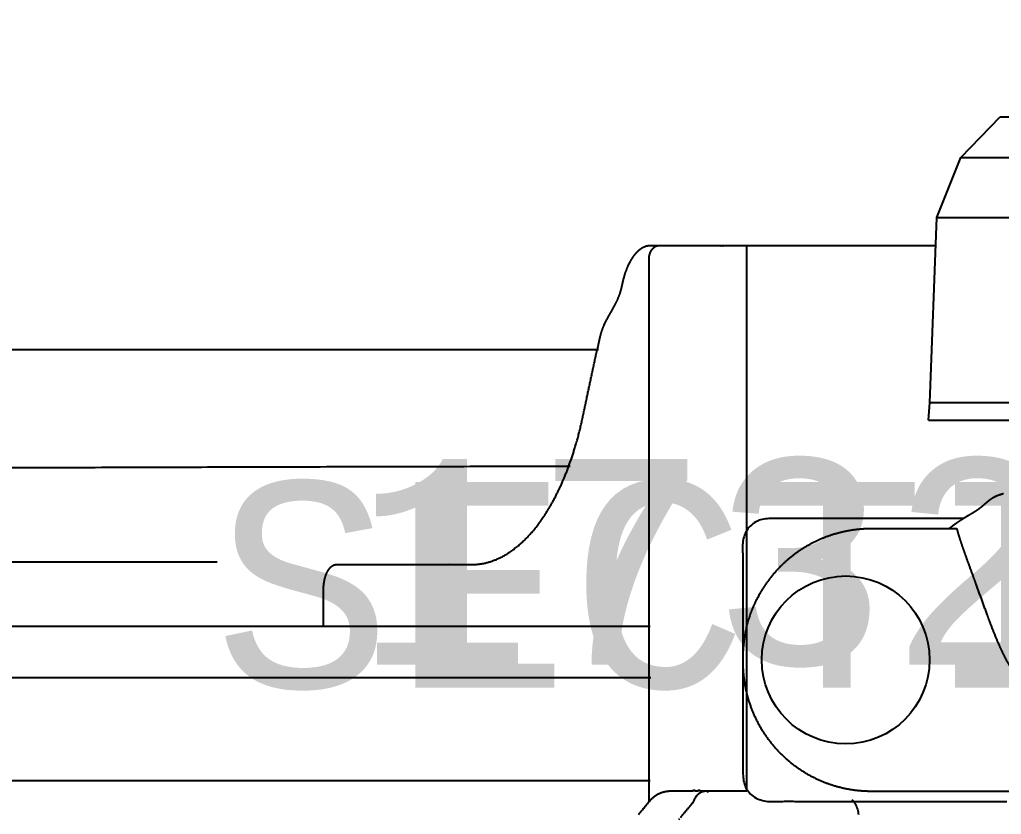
# Model space of a CAD drawing. Extents: x -912 to 8450, y -583 to 4401.
# Drawn here: x 548.5 to 739.5, y 1164 to 1318.5 of the extents above; entities that cross this region are included whole.
import ezdxf

# ---------------------------------------------------------------- set-up
doc = ezdxf.new("R2010")
doc.units = 0
doc.header["$MEASUREMENT"] = 0
doc.layers.get('0').update_dxf_attribs({"linetype": 'CONTINUOUS'})
for name, color, linetype in [('2', 7, 'CONTINUOUS'), ('3', 7, 'CONTINUOUS'), ('5', 7, 'CONTINUOUS'), ('6', 7, 'CONTINUOUS')]:
    doc.layers.add(name, color=color, linetype=linetype)
doc.styles.get("Standard").update_dxf_attribs({"font": 'monotxt.shx'})
doc.dimstyles.new('DSTYLE1', dxfattribs={"dimtxt": 40, "dimasz": 53.333333, "dimexe": 4, "dimexo": 2, "dimgap": 2, "dimtad": 0, "dimtih": 1, "dimtoh": 1, "dimdec": 0, "dimzin": 3, "dimtxsty": 'STANDARD', "dimcen": 0.09, "dimazin": 3, "dimtp": 1, "dimtm": 1, "dimtfac": 1, "dimtdec": 4, "dimtofl": 0, "dimtmove": 0, "dimatfit": 3, "dimtolj": 1, "dimtzin": 0})
doc.dimstyles.new('DSTYLE3', dxfattribs={"dimtxt": 40, "dimasz": 53.333333, "dimexe": 4, "dimexo": 2, "dimgap": 2, "dimtad": 0, "dimtih": 1, "dimtoh": 1, "dimdec": 0, "dimzin": 3, "dimtxsty": 'STANDARD', "dimcen": 0.09, "dimazin": 3, "dimtp": 1, "dimtm": 1, "dimtfac": 1, "dimtdec": 4, "dimtofl": 0, "dimtmove": 0, "dimatfit": 3, "dimtolj": 1, "dimtzin": 0})

# ---------------------------------------------------------------- blocks, each defined once
blk = doc.blocks.new('_AH1')
at = {"color": 0, "linetype": 'CONTINUOUS'}
for p, q in [((-1, 0.166667), (0, 0)), ((-1, 0.166667), (-1, -0.166667)), ((0, 0), (-1, -0.166667)), ((0, 0), (-1, 0))]:
    blk.add_line(p, q, dxfattribs=at)
blk = doc.blocks.new('*D4')
at = {"layer": '2', "color": 1, "linetype": 'CONTINUOUS'}
for p, q in [((-128.26159, 1321.2013), (-128.26159, 1159.7806)), ((1607.1675, 1321.2013), (1607.1675, 1159.7806)), ((-128.26159, 1213.1139), (586.95656, 1213.1139)), ((1607.1675, 1213.1139), (800.28989, 1213.1139))]:
    blk.add_line(p, q, dxfattribs=at)
at = {"layer": '2', "color": 1, "xscale": 53.333333, "yscale": 53.333333, "zscale": 53.333333, "rotation": 180}
blk.add_blockref('_AH1', (-128.26159, 1213.1139), dxfattribs=at)
at = {"layer": '2', "color": 1, "xscale": 53.333333, "yscale": 53.333333, "zscale": 53.333333}
blk.add_blockref('_AH1', (1607.1675, 1213.1139), dxfattribs=at)
at = {"layer": '2', "color": 1, "linetype": 'CONTINUOUS'}
blk.add_text('1732', height=40, dxfattribs=at).set_placement((613.62323, 1193.1139))
blk = doc.blocks.new('*D14')
at = {"layer": '3', "color": 1, "linetype": 'CONTINUOUS'}
for p, q in [((990.10056, 1245.6279), (814.59124, 1316.4866)), ((972.50637, 864.11759), (727.59491, 862.97432))]:
    blk.add_line(p, q, dxfattribs=at)
for start, end in [(158.01451, 166.70533), (171.47083, 180.26746)]:
    blk.add_arc((1924.0583, 868.55954), 1143.1431, start, end, dxfattribs=at)
at = {"layer": '3', "color": 1, "xscale": 53.333333, "yscale": 53.333333, "zscale": 53.333333}
for p, rotation in [((864.0461, 1296.5201), 69.351194), ((780.92767, 863.22328), 268.93077)]:
    blk.add_blockref('_AH1', p, dxfattribs=dict(at, rotation=rotation))
at = {"layer": '3', "color": 1, "linetype": 'CONTINUOUS'}
for s, p in [('21%%d', (681.54793, 1064.7691)), ('22%%d', (801.54793, 1064.7691))]:
    blk.add_text(s, height=40, dxfattribs=at).set_placement(p)

msp = doc.modelspace()

# ---------------------------------------------------------------- linework, layer by layer
at = {"layer": '5', "color": 6, "linetype": 'CONTINUOUS'}
for p, q in [((731.59229, 1291.6827), (739.25058, 1299.6221)), ((739.25058, 1299.6221), (768.71504, 1299.6221)), ((739.25058, 1299.6221), (768.71504, 1299.6221)), ((726.89872, 1280.065), (731.59229, 1291.6827)), ((731.59229, 1291.6827), (776.37336, 1291.6827)), ((725.54496, 1243.992), (726.89872, 1280.065)), ((726.89872, 1280.065), (781.06693, 1280.065)), ((725.28279, 1240.6543), (725.54496, 1243.992)), ((782.42053, 1243.992), (725.54496, 1243.992)), ((725.28279, 1240.6543), (782.68279, 1240.6543)), ((714.17191, 1219.5303), (714.17191, 1219.5303)), ((714.17191, 1168.5303), (714.17191, 1168.5303))]:
    msp.add_line(p, q, dxfattribs=at)
at = {"layer": '5', "color": 4, "linetype": 'CONTINUOUS'}
for p, q in [((679.52969, 1274.5644), (673.0345, 1274.5644)), ((689.922, 1272.0644), (689.922, 1274.5644)), ((670.86944, 1272.0644), (670.86944, 1166.3666)), ((689.922, 1168.5644), (689.922, 1272.0644)), ((660.80186, 1254.2246), (660.80186, 1254.2246))]:
    msp.add_line(p, q, dxfattribs=at)
at = {"layer": '5', "color": 2, "linetype": 'CONTINUOUS'}
for p, q in [((671.13037, 1200.5401), (392.67192, 1200.5401)), ((671.30199, 1190.5401), (392.67192, 1190.5401)), ((671.14812, 1170.5401), (392.67192, 1170.5401))]:
    msp.add_line(p, q, dxfattribs=at)
at = {"layer": '5', "color": 30, "linetype": 'CONTINUOUS'}
for points in [[(732.08955, 1221.5303), (730.75939, 1221.5303), (729.42924, 1221.5303), (728.09908, 1221.5303), (726.76892, 1221.5303), (725.43877, 1221.5303), (724.10861, 1221.5303), (722.77845, 1221.5303), (721.4483, 1221.5303), (720.11814, 1221.5303), (718.78798, 1221.5303), (717.45783, 1221.5303), (716.12767, 1221.5303, 0.0000000683), (714.79751, 1221.5303), (713.46736, 1221.5303, -0.000000273), (712.1372, 1221.5303, 0.000000062), (710.80704, 1221.5303, 0.0000010741), (709.4769, 1221.5303, -0.000000248), (708.14673, 1221.5303, -0.000004242), (706.81654, 1221.5303, 0.0000009753), (705.48642, 1221.5303, 0.000016737), (704.15638, 1221.5302, -0.0000038531), (702.8261, 1221.5303, -0.0000660341), (701.49548, 1221.5306, 0.0000151882), (700.16579, 1221.5303, 0.000260802), (698.83747, 1221.5288, -0.0000601454), (697.50548, 1221.5303, -0.0010256024), (696.16808, 1221.5359, 0.0002341224), (694.84517, 1221.5303, 0.0041028689), (693.55856, 1221.4647, 0.024693527), (692.30927, 1221.1704, 0.065988615), (691.12415, 1220.482, 0.069778399), (690.14273, 1219.4909, 0.068158953), (689.5126, 1218.308, 0.069975221), (689.19705, 1217.031, 0.055573689), (689.13399, 1215.7298, 0.035919797), (689.17192, 1214.4161, 0.003398015), (689.1823, 1213.0888, -0.0075180054), (689.17192, 1211.7558, -0.0004347906), (689.16929, 1210.425, 0.0018952761), (689.17192, 1209.0955, 0.0001107696), (689.17259, 1207.7656, -0.000480934), (689.17192, 1206.4352, -0.0000280337), (689.17175, 1205.105, 0.0001218349), (689.17192, 1203.7749, 0.0000071076), (689.17196, 1202.4448, -0.0000308777), (689.17192, 1201.1146, -0.000001805), (689.17191, 1199.7844, 0.0000078257), (689.17192, 1198.4543, 0.0000004732), (689.17192, 1197.1241, -0.0000019868), (689.17192, 1195.794, -0.0000001823), (689.17192, 1194.4638, 0.0000005179), (689.17192, 1193.1337, 0.0000002927), (689.17192, 1191.8035, -0.000000188), (689.17192, 1190.4734, -0.0000010464), (689.17191, 1189.1432, 0.0000002714), (689.17192, 1187.8131, 0.0000041021), (689.17194, 1186.4829, -0.0000009519), (689.17192, 1185.1528, -0.0000161806), (689.17183, 1183.8226, 0.0000037258), (689.17192, 1182.4924, 0.0000638476), (689.17227, 1181.1623, -0.000014694), (689.17192, 1179.8321, -0.00025196), (689.17054, 1178.5021, 0.0000579926), (689.17192, 1177.1718, 0.0009940683), (689.17736, 1175.8413, -0.0002286691), (689.17192, 1174.5115, -0.0039255542), (689.15046, 1173.1829, 0.0009047917), (689.17192, 1171.8512, 0.015441341), (689.32157, 1170.5245, 0.033486002), (689.71142, 1169.2711, 0.063298816), (690.44809, 1168.1794, 0.072825729), (691.4625, 1167.328, 0.070443578), (692.67399, 1166.7941, 0.064180359), (693.9824, 1166.5339, 0.04764965), (695.30929, 1166.4904, 0.029911583), (696.63842, 1166.5303, 0.0019307953), (697.96845, 1166.5405, -0.0073638122), (699.29874, 1166.5303, -0.0004292973), (700.62893, 1166.5277, 0.0018657513), (701.95905, 1166.5303, 0.000108823), (703.2892, 1166.5309, -0.0004728406), (704.61937, 1166.5303, -0.0000275758), (705.94953, 1166.5301, 0.0001198231), (707.27968, 1166.5303, 0.0000069882), (708.60984, 1166.5303, -0.0000303651), (709.94, 1166.5303, -0.000001771), (711.27016, 1166.5303, 0.000007695), (712.60031, 1166.5303, 0.0000004488), (713.93047, 1166.5303, -0.00000195), (715.26063, 1166.5303, -0.0000001138), (716.59079, 1166.5303, 0.0000004941), (717.92094, 1166.5303), (719.2511, 1166.5303, -0.0000001252), (720.58126, 1166.5303), (721.91142, 1166.5303), (723.24157, 1166.5303), (724.57173, 1166.5303), (725.90189, 1166.5303), (727.23205, 1166.5303), (728.56221, 1166.5303), (729.89236, 1166.5303), (731.22252, 1166.5303), (732.55268, 1166.5303), (733.88284, 1166.5303), (735.21299, 1166.5303), (736.54315, 1166.5303), (737.87331, 1166.5303), (739.20347, 1166.5303), (740.53363, 1166.5303)], [(819.17192, 1192.4603, -0.0000000761), (819.17192, 1193.7904, 0.0000004621), (819.17192, 1195.1206, -0.0000000987), (819.17192, 1196.4507, -0.00000009), (819.17192, 1197.7809, 0.0000004904), (819.17192, 1199.1111, -0.0000000843), (819.17192, 1200.4412, -0.000001961)], [(795.07009, 1166.5303, -0.0000005286), (796.40025, 1166.5303, 0.0000001217), (797.73041, 1166.5303, 0.0000020859)], [(792.40978, 1166.5303, 0.000000134), (793.73993, 1166.5303)], [(819.17192, 1189.7999, 0.0000004182), (819.17192, 1191.1301, -0.0000018508)], [(819.17193, 1201.7714, 0.000000444), (819.17192, 1203.1015, 0.0000077442)], [(799.06056, 1166.5303, -0.00000048), (800.39072, 1166.5303, -0.0000082308)]]:
    msp.add_lwpolyline(points, format="xyb", dxfattribs=at)
at = {"layer": '5', "color": 3, "linetype": 'CONTINUOUS'}
for points in [[(711.672, 1158.0658, 0.0000008359), (711.672, 1157.6118, -0.0000034252), (711.672, 1157.1666, -0.0000002238), (711.672, 1156.7314, 0.0000009041), (711.672, 1156.3063, 0.0000000606), (711.672, 1155.8928, -0.0000002409), (711.672, 1155.4909)], [(711.672, 1155.1019, -0.0000000649), (711.672, 1154.726)], [(711.672, 1158.9973, -0.0000031506), (711.67199, 1158.528, 0.0000130852)], [(710.38154, 1166.9163), (710.73101, 1166.4816, -0.026529312), (711.02807, 1166.0188, -0.027383119), (711.271, 1165.5261, -0.027503513), (711.45895, 1165.0095, -0.027955506), (711.58666, 1164.4764, -0.027018531), (711.65768, 1163.9435, -0.025448769)]]:
    msp.add_lwpolyline(points, format="xyb", dxfattribs=at)
at = {"layer": '5', "color": 4, "linetype": 'CONTINUOUS'}
for points in [[(607.60331, 1154.0702, 0.0000002566), (607.60331, 1153.7094, -0.0000000591), (607.60331, 1153.3486, -0.000001013), (607.60331, 1152.9878, 0.000000233), (607.60331, 1152.6271, 0.0000039971)], [(607.60331, 1154.7918, -0.0000000652), (607.60331, 1154.431)], [(621.53337, 1144.5644, 0.0000000529), (621.72395, 1144.5644, -0.0000002296), (621.91452, 1144.5644)], [(622.1051, 1144.5644, -0.0000000581), (622.29567, 1144.5644)], [(668.87224, 1163.9696), (669.02692, 1164.1552), (669.1816, 1164.3408, 0.0000001677), (669.33628, 1164.5265), (669.49095, 1164.7121, -0.0000006616), (669.64563, 1164.8978, 0.0000001522), (669.80031, 1165.0834, 0.0000026104), (669.95499, 1165.2691, -0.0000006008), (670.10967, 1165.4547, -0.0000103013), (670.26435, 1165.6404, 0.000002371), (670.41903, 1165.826, 0.0000406436), (670.57372, 1166.0117, -0.0000093501), (670.72839, 1166.1973, -0.0001604849), (670.8833, 1166.3827, -0.0005981497), (671.03996, 1166.5686, -0.0014130506), (671.20022, 1166.7553, -0.0036302579), (671.36524, 1166.9389, -0.0079181469), (671.53633, 1167.1151, -0.010474277), (671.71375, 1167.2824, -0.011802255), (671.89803, 1167.4396, -0.012424196), (672.08884, 1167.5868, -0.01235815), (672.28633, 1167.7238, -0.012393463), (672.49016, 1167.8508, -0.012528612), (672.70051, 1167.9674, -0.012543988), (672.917, 1168.0737, -0.012453278), (673.13977, 1168.1695, -0.012295055), (673.3684, 1168.2549, -0.012077707), (673.60298, 1168.3298, -0.011843507), (673.84307, 1168.3943, -0.011608315), (674.08873, 1168.4481, -0.011174272), (674.33943, 1168.4919, -0.010539062), (674.59512, 1168.5254, -0.010504794), (674.85558, 1168.5483, -0.011102769), (675.12067, 1168.56, -0.0092752521), (675.38815, 1168.5644, -0.0049553267), (675.65639, 1168.565, -0.0021934484), (675.92733, 1168.5644, -0.0001177391), (676.20335, 1168.5642, 0.000542162), (676.48401, 1168.5644, 0.000028838), (676.76881, 1168.5644, -0.0001329924), (677.05755, 1168.5644, -0.000007145), (677.35046, 1168.5644, 0.000032769), (677.64726, 1168.5644, 0.0000017697), (677.94798, 1168.5644, -0.0000080857), (678.25236, 1168.5644, -0.0000004392), (678.56047, 1168.5644, 0.0000019997), (678.87203, 1168.5644, 0.0000001096), (679.18709, 1168.5644, -0.000000495), (679.50539, 1168.5644, -1), (679.82693, 1168.5644, 0.0000001234), (680.15148, 1168.5644), (680.47902, 1168.5644, -1), (680.80931, 1168.5644), (681.14234, 1168.5644), (681.47786, 1168.5644), (681.81583, 1168.5644), (682.15603, 1168.5644, 1), (682.4984, 1168.5644), (682.84272, 1168.5644), (683.18893, 1168.5644), (683.5368, 1168.5644), (683.88624, 1168.5644), (684.23709, 1168.5644), (684.58926, 1168.5644), (684.94243, 1168.5644), (685.29644, 1168.5644), (685.65162, 1168.5644), (686.00802, 1168.5644), (686.36349, 1168.5644), (686.71723, 1168.5644), (687.07685, 1168.5644), (687.44487, 1168.5644), (687.79052, 1168.5644), (688.10308, 1168.5644), (688.50335, 1168.5644), (689.11805, 1168.5644), (689.922, 1168.5644)], [(612.94314, 1144.5644, -0.0000000642), (613.12353, 1144.5644, 0.0000002792), (613.30393, 1144.5644)], [(613.48432, 1144.5644, 0.0000000708), (613.66471, 1144.5644)], [(656.21793, 1144.5644, -0.0000003329), (656.4085, 1144.5644, 0.0000000766), (656.59908, 1144.5644, 0.0000013133)], [(657.42599, 1150.2317, -0.0000001022), (657.58067, 1150.4173, 0.0000004444), (657.73535, 1150.603)], [(616.26356, 1152.9414, -0.0000007523), (616.26356, 1152.5602, 0.0000001739), (616.26356, 1152.1791, 0.0000029722)], [(677.03269, 1163.3697, -0.0000005439), (677.19609, 1163.5658, 0.0000001251), (677.3595, 1163.7619, 0.0000021461), (677.52291, 1163.9581, -0.000000494), (677.68632, 1164.1542, -0.000008469), (677.84973, 1164.3503, 0.000001949), (678.01314, 1164.5464, 0.0000334189), (678.17653, 1164.7426, -0.0000076906), (678.33996, 1164.9387, -0.0001318866), (678.50345, 1165.1347, 0.000030359), (678.66677, 1165.3309, 0.000520242), (678.82986, 1165.5275, -0.0001196227), (678.99359, 1165.7232, -0.002055945), (679.15828, 1165.9175, 0.000474767), (679.32041, 1166.1154, 0.008065435), (679.47608, 1166.3262, 0.017144654), (679.62481, 1166.5695, 0.025970193), (679.76866, 1166.86, 0.012309054), (679.92078, 1167.1644, -0.013570337), (680.09377, 1167.4466, -0.024302653), (680.28237, 1167.6994, -0.02207556), (680.48046, 1167.9195, -0.023575556), (680.68789, 1168.1078, -0.027682139), (680.90637, 1168.2629, -0.030250462), (681.13461, 1168.3866, -0.030923711), (681.37191, 1168.4777, -0.032886544), (681.61826, 1168.5357, -0.03589161), (681.87522, 1168.5594, -0.028272407), (682.14591, 1168.5644, -0.009574549), (682.43361, 1168.5647, -0.0012614823), (682.7337, 1168.5644, -0.0000595157), (683.04173, 1168.5643, 0.0002960168), (683.35533, 1168.5644, 0.0000156852), (683.67494, 1168.5644, -0.0000724021), (684.00779, 1168.5644, -0.0000030149), (684.35621, 1168.5644, 0.0000167713), (684.68759, 1168.5644, 0.0000015238), (684.99077, 1168.5644, -0.0000048929), (685.39084, 1168.5644, 0.0000003807), (686.01957, 1168.5644, 0.0000006859), (686.85058, 1168.5644, -0.0000000824)], [(655.83678, 1144.5644, 0.0000000843), (656.02735, 1144.5644)], [(657.89003, 1150.7886, -0.0000001127), (658.04471, 1150.9743)], [(666.24771, 1150.4255, -0.0000001192), (666.41112, 1150.6216, 0.0000005182), (666.57453, 1150.8177, 1)], [(616.26356, 1153.7037, 0.0000001921), (616.26356, 1153.3225)], [(676.70587, 1162.9774, 0.0000001379), (676.86928, 1163.1736, -1)], [(666.73794, 1151.0139, -0.0000001313), (666.90134, 1151.21)], [(673.0345, 1274.5644), (672.96799, 1274.5632, 0.0090188364), (672.90125, 1274.5596, 0.0088850053), (672.83426, 1274.5536, 0.0088287153), (672.76713, 1274.5452, 0.0089204942), (672.69999, 1274.5343, 0.0089494604), (672.63292, 1274.521, 0.008946303), (672.56604, 1274.5051, 0.0089277426), (672.49943, 1274.4868, 0.0089244846), (672.43322, 1274.466, 0.0088968033), (672.36749, 1274.4428, 0.0088669399), (672.30236, 1274.4171, 0.0088207408), (672.2379, 1274.389, 0.0087732943), (672.17426, 1274.3585, 0.0087132102), (672.11148, 1274.3258, 0.0086480358), (672.0497, 1274.2908, 0.0085751007), (671.98897, 1274.2535, 0.0084944927), (671.92943, 1274.2142, 0.0084118291), (671.8711, 1274.1728, 0.0083196859), (671.81411, 1274.1293, 0.008227187), (671.7585, 1274.084, 0.0081204406), (671.70437, 1274.0369, 0.0080283041), (671.65173, 1273.9881, 0.0079273518), (671.60071, 1273.9376, 0.0078114702), (671.5513, 1273.8856, 0.0076625611), (671.50358, 1273.8321, 0.0076275951), (671.45729, 1273.777, 0.0075620213), (671.41227, 1273.72, 0.0074619474), (671.36854, 1273.6611, 0.0074772842), (671.32624, 1273.6003, 0.007454256), (671.28542, 1273.5378, 0.0074230149), (671.24619, 1273.4736, 0.0073769516), (671.20858, 1273.4078, 0.0073485248), (671.17273, 1273.3404, 0.0073125107), (671.13862, 1273.2716, 0.0072908618), (671.1064, 1273.2015, 0.0072308012), (671.07605, 1273.1302, 0.0071536146), (671.0477, 1273.0577, 0.0071685147), (671.02132, 1272.9842, 0.0072630846), (670.99701, 1272.9096, 0.0070277291), (670.97475, 1272.8346, 0.0065510189), (670.95465, 1272.7593, 0.0071458417), (670.9366, 1272.6822, 0.0083951108), (670.92069, 1272.6029, 0.006417295), (670.90701, 1272.5281, 0.002385981), (670.89572, 1272.4602, 0.0088215471), (670.88601, 1272.3731, 0.015002146), (670.87723, 1272.2393, 0.0074171917), (670.86944, 1272.0644, 0.0039644607)], [(647.2179, 1144.5644, 0.0000006919), (647.39829, 1144.5644, -0.0000001592), (647.57868, 1144.5644, -0.00000273)], [(646.85711, 1144.5644, -0.0000001753), (647.0375, 1144.5644)], [(621.15222, 1144.5644, -0.0000002084), (621.3428, 1144.5644, 0.000000906)], [(612.58235, 1144.5644, 0.0000002537), (612.76275, 1144.5644, -0.000001102)], [(616.26357, 1151.798, -0.0000006838), (616.26356, 1151.4168, -0.0000117268)], [(657.11664, 1149.8604, 0.0000004037), (657.27132, 1150.046, -0.0000017539)], [(656.78965, 1144.5644, -0.0000003022), (656.98023, 1144.5644, -0.0000051827)], [(665.92089, 1150.0332, 0.0000004707), (666.0843, 1150.2294, -0.000002045)], [(607.60332, 1152.2663, -0.00000092), (607.60331, 1151.9055, -0.0000157733)], [(647.75908, 1144.5644, 0.0000006282), (647.93947, 1144.5644, 0.0000107729)]]:
    msp.add_lwpolyline(points, format="xyb", dxfattribs=at)
at = {"layer": '5', "color": 6, "linetype": 'CONTINUOUS'}
msp.add_circle((709.17192, 1194.0303), 16.3175, dxfattribs=at)
at = {"layer": '5', "color": 4, "linetype": 'CONTINUOUS'}
for points, knots in [([(726.65881, 1274.5644), (719.31145, 1274.5644), (711.96408, 1274.5644), (704.61672, 1274.5644), (697.26936, 1274.5644), (689.922, 1274.5644), (689.75223, 1274.5644), (689.58211, 1274.5644), (689.41168, 1274.5644), (687.58405, 1274.5644), (685.73231, 1274.5644), (684.0819, 1274.5644), (681.39871, 1274.5644), (678.98204, 1274.5644), (678.04456, 1274.5644), (676.33305, 1274.5644), (674.85047, 1274.5644), (674.18595, 1274.5644), (673.5795, 1274.5644), (673.0345, 1274.5644), (672.67733, 1274.5644), (672.32016, 1274.5644), (671.96299, 1274.5644), (671.60582, 1274.5644), (671.24865, 1274.5644), (671.13755, 1274.5644), (671.02577, 1274.5592), (670.91563, 1274.549), (670.69424, 1274.5182), (670.47395, 1274.4671), (670.36415, 1274.4364), (669.67749, 1274.2124), (669.00855, 1273.7899), (668.46742, 1273.297), (667.45094, 1272.0447), (666.61318, 1270.3253), (666.25033, 1269.3646), (665.95336, 1268.3296), (665.72506, 1267.2545), (665.69404, 1267.1084), (665.66411, 1266.9678), (665.63534, 1266.8342), (665.56217, 1266.5068), (665.48154, 1266.1793), (665.43483, 1266.0013), (665.30471, 1265.5385), (665.15066, 1265.0767), (665.04582, 1264.7932), (664.64461, 1263.8027), (664.13904, 1262.8281), (663.73378, 1262.1273), (662.95599, 1260.7994), (662.25345, 1259.4484), (661.95072, 1258.7823), (661.58499, 1257.7512), (661.32955, 1256.713), (661.25358, 1256.3519), (661.11728, 1255.71), (660.98093, 1255.0679), (660.92125, 1254.7868), (660.86156, 1254.5057), (660.80186, 1254.2246)], [0, 0, 0, 0, 0, 0, 0.41152754, 0.41152754, 0.41152754, 0.41152754, 0.41152754, 0.42112608, 0.42112608, 0.42112608, 0.51430514, 0.51430514, 0.51430514, 0.57905537, 0.57905537, 0.57905537, 0.6402778, 0.6402778, 0.6402778, 0.6402778, 0.6402778, 0.68028839, 0.68028839, 0.68028839, 0.68028839, 0.68028839, 0.69280476, 0.69280476, 0.69280476, 0.70532113, 0.70532113, 0.70532113, 0.77137917, 0.77137917, 0.77137917, 0.83748274, 0.83748274, 0.83748274, 0.83748274, 0.83748274, 0.84672815, 0.84672815, 0.84672815, 0.8577195, 0.8577195, 0.8577195, 0.87533887, 0.87533887, 0.87533887, 0.91952447, 0.91952447, 0.91952447, 0.96085626, 0.96085626, 0.96085626, 0.98287054, 0.98287054, 0.98287054, 1, 1, 1, 1, 1, 1]), ([(-22.696688, 1254.3606), (11.621315, 1254.3615), (46.026474, 1254.3635), (80.549585, 1254.3636), (128.68844, 1254.3648), (177.74265, 1254.3655), (191.33037, 1254.3656), (225.12047, 1254.3658), (258.9694, 1254.3657), (279.15948, 1254.3657), (367.57692, 1254.3656), (456.08482, 1254.3657), (524.40199, 1254.3657), (592.74211, 1254.3657), (661.09237, 1254.3657)], [0, 0, 0, 0, 0, 0, 0.25982571, 0.25982571, 0.25982571, 0.3587058, 0.3587058, 0.3587058, 0.50527002, 0.50527002, 0.50527002, 1, 1, 1, 1, 1, 1]), ([(607.60331, 1200.5644), (607.60331, 1201.9644), (607.60331, 1203.3644), (607.60331, 1204.7644), (607.60331, 1206.1644), (607.60331, 1207.5644), (607.60331, 1207.8745), (607.61534, 1208.1847), (607.6394, 1208.4924), (607.74824, 1209.4105), (607.96244, 1210.261), (608.15017, 1210.7809), (608.60097, 1211.6842), (609.16881, 1212.2666), (609.47349, 1212.4651), (609.78859, 1212.5644), (610.10369, 1212.5644), (615.36143, 1212.5644), (620.61916, 1212.5644), (625.8769, 1212.5644), (631.13464, 1212.5644), (636.39237, 1212.5644), (636.50892, 1212.5644), (636.62547, 1212.5658), (636.74202, 1212.5687), (639.54809, 1212.6731), (642.34379, 1213.6149), (644.94043, 1215.2833), (649.82209, 1220.0585), (653.83859, 1227.3794), (655.56959, 1231.5934), (656.97509, 1236.2436), (658.0264, 1241.1947), (658.57976, 1243.8007), (659.13312, 1246.4067), (659.68648, 1249.0126), (660.23984, 1251.6186), (660.7932, 1254.2246)], [0, 0, 0, 0, 0, 0, 0.051263877, 0.051263877, 0.051263877, 0.051263877, 0.051263877, 0.06262158, 0.06262158, 0.06262158, 0.08570976, 0.08570976, 0.08570976, 0.10878609, 0.10878609, 0.10878609, 0.10878609, 0.10878609, 0.49383172, 0.49383172, 0.49383172, 0.49383172, 0.49383172, 0.50236721, 0.50236721, 0.50236721, 0.69936361, 0.69936361, 0.69936361, 0.89632803, 0.89632803, 0.89632803, 0.89632803, 0.89632803, 1, 1, 1, 1, 1, 1]), ([(-21.854545, 1229.781), (-21.789793, 1229.1774), (-21.421762, 1228.607), (-20.792301, 1228.1912), (-19.967471, 1228.5981), (-19.242976, 1228.3348), (-19.125898, 1228.2043), (-19.011629, 1227.8157), (-19.11085, 1227.3819), (-19.044512, 1227.1905), (-19.222413, 1226.708), (-19.037672, 1226.3822), (-18.823449, 1226.3936), (-8.396616, 1225.9149), (2.04021, 1225.7009), (12.330461, 1225.427), (32.920335, 1225.036), (53.527937, 1224.7467), (84.448987, 1224.3565), (115.40335, 1224.0974), (146.38602, 1223.9116), (179.73069, 1223.8436), (213.10465, 1223.934), (225.79681, 1223.9752), (239.72114, 1224.0129), (253.64997, 1224.0502), (254.90241, 1224.3975), (257.45795, 1225.9052), (260.01222, 1227.4154), (261.43776, 1228.4531), (263.77157, 1229.3682), (266.22708, 1229.624), (266.95274, 1229.6522), (344.90816, 1230.3593), (423.0025, 1230.9019), (500.47051, 1231.3032), (578.00264, 1231.5713), (655.56251, 1231.7064)], [0, 0, 0, 0, 0, 0, 0.0044381779, 0.0044381779, 0.0044381779, 0.0055606724, 0.0055606724, 0.0055606724, 0.0073848737, 0.0073848737, 0.0073848737, 0.0084872672, 0.0084872672, 0.0084872672, 0.084517114, 0.084517114, 0.084517114, 0.16054696, 0.16054696, 0.31260666, 0.31260666, 0.31260666, 0.40587625, 0.40587625, 0.40587625, 0.4148983, 0.4148983, 0.4148983, 0.42763978, 0.42763978, 0.42763978, 0.43296598, 0.43296598, 0.43296598, 1, 1, 1, 1, 1, 1])]:
    msp.add_open_spline(points, degree=5, knots=knots, dxfattribs=at)
at = {"layer": '5', "color": 6, "linetype": 'CONTINUOUS'}
for points, knots in [([(729.17191, 1219.5303), (729.30781, 1219.6224), (729.43837, 1219.7148), (729.56479, 1219.8073), (729.77163, 1219.9615), (729.9758, 1220.1154), (730.05401, 1220.1741), (730.21813, 1220.2965), (730.38419, 1220.4183), (730.46742, 1220.4788), (730.84232, 1220.7484), (731.23268, 1221.0153), (731.55004, 1221.221), (732.08479, 1221.5574), (732.63115, 1221.8888), (732.84409, 1222.0166), (733.31406, 1222.2975), (733.77535, 1222.5751), (734.02009, 1222.7241), (734.49244, 1223.0212), (734.92835, 1223.3165), (735.13709, 1223.4638), (735.60231, 1223.8068), (736.01988, 1224.1503), (736.24341, 1224.3469), (736.6056, 1224.6718), (736.99392, 1224.9991), (737.15266, 1225.1277), (737.45992, 1225.3561), (737.82944, 1225.5852), (738.0043, 1225.684), (738.39218, 1225.8806), (738.87728, 1226.0771), (739.15131, 1226.176), (739.46911, 1226.2744), (739.83683, 1226.3716)], [0, 0, 0, 0, 0, 0, 0.063186566, 0.063186566, 0.063186566, 0.10545122, 0.10545122, 0.10545122, 0.14733414, 0.14733414, 0.14733414, 0.29259284, 0.29259284, 0.29259284, 0.38742631, 0.38742631, 0.38742631, 0.49857453, 0.49857453, 0.49857453, 0.60972274, 0.60972274, 0.60972274, 0.75761889, 0.75761889, 0.75761889, 0.85295748, 0.85295748, 0.85295748, 0.92647874, 0.92647874, 0.92647874, 1, 1, 1, 1, 1, 1]), ([(777.49544, 1219.5302), (780.83073, 1219.5302), (784.16603, 1219.5302), (787.50132, 1219.5303), (790.83662, 1219.5303), (794.17191, 1219.5303), (795.58849, 1219.5303), (797.00867, 1219.43), (798.42053, 1219.2283), (799.812, 1218.927), (801.17191, 1218.5303), (802.60049, 1218.1136), (804.01967, 1217.5844), (805.41366, 1216.9401), (808.86516, 1215.0062), (811.9421, 1212.3727), (813.61597, 1210.5347), (816.51298, 1206.4216), (818.29766, 1201.7712), (818.88961, 1199.34), (819.17191, 1196.9065), (819.17191, 1194.5303), (819.17191, 1194.3303), (819.17191, 1194.1303), (819.17191, 1193.9303), (819.17191, 1193.7303), (819.17191, 1193.5303), (819.17191, 1191.2029), (818.90108, 1188.8008), (818.32456, 1186.3803), (816.48715, 1181.5266), (813.39597, 1177.2027), (811.5067, 1175.2083), (807.13468, 1171.713), (802.07799, 1169.5677), (799.40231, 1168.8605), (796.74153, 1168.5303), (794.17192, 1168.5303), (778.17192, 1168.5303), (762.17192, 1168.5303), (746.17192, 1168.5303), (730.17191, 1168.5303), (714.17191, 1168.5303), (711.84454, 1168.5303), (709.44239, 1168.8011), (707.02186, 1169.3777), (702.16815, 1171.2151), (697.84431, 1174.3063), (695.84994, 1176.1955), (692.3546, 1180.5675), (690.20931, 1185.6242), (689.50206, 1188.2999), (689.17191, 1190.9607), (689.17191, 1193.5303), (689.17191, 1193.7303), (689.17191, 1193.9303), (689.17191, 1194.1303), (689.17191, 1194.3303), (689.17191, 1194.5303), (689.17191, 1196.0184), (689.28264, 1197.529), (689.51078, 1199.0476), (690.40092, 1202.9026), (692.06761, 1206.5938), (693.36333, 1208.7154), (696.50078, 1212.6482), (700.46541, 1215.6636), (702.63369, 1216.9126), (704.89082, 1217.865), (707.17191, 1218.5303), (708.53183, 1218.927), (709.9233, 1219.2283), (711.33515, 1219.43), (712.75533, 1219.5303), (714.17191, 1219.5303), (717.50727, 1219.5303), (720.84264, 1219.5303), (724.178, 1219.5303), (727.51336, 1219.5303), (730.84872, 1219.5302), (730.92839, 1219.1966), (731.02917, 1218.8242), (731.15266, 1218.3943), (731.48719, 1217.3158), (731.97333, 1215.8867), (732.28966, 1214.985), (732.92389, 1213.2248), (733.67237, 1211.1742), (734.00413, 1210.2654), (734.79635, 1208.0865), (735.63208, 1205.774), (736.11498, 1204.4338), (737.09631, 1201.7312), (738.14096, 1199.0341), (738.68388, 1197.7035), (739.50713, 1195.8374), (740.44157, 1194.0316), (740.72537, 1193.5098), (741.48098, 1192.1947), (742.3288, 1190.93), (742.8803, 1190.1905), (743.73007, 1189.1761), (744.69616, 1188.2328), (744.98724, 1187.9658), (745.56135, 1187.4734), (746.17875, 1187.0108), (746.48412, 1186.797), (747.0887, 1186.4033), (747.72728, 1186.0458), (748.04797, 1185.8799), (748.85328, 1185.5), (749.69749, 1185.1878), (750.19863, 1185.0313), (750.89308, 1184.8523), (751.58478, 1184.7217), (751.76214, 1184.6914), (752.12496, 1184.6351), (752.48292, 1184.5912), (752.6704, 1184.5712), (753.08421, 1184.5334), (753.48831, 1184.511), (753.71555, 1184.5029), (753.94288, 1184.4991), (754.17191, 1184.4991), (754.36663, 1184.4991), (754.56012, 1184.5019), (754.75337, 1184.5076), (755.13264, 1184.5253), (755.51856, 1184.5562), (755.6979, 1184.5734), (756.23974, 1184.6341), (756.79446, 1184.7227), (757.15655, 1184.7931), (758.20261, 1185.0348), (759.23578, 1185.3864), (759.89863, 1185.6667), (760.8588, 1186.1549), (761.7474, 1186.7219), (762.04751, 1186.9275), (762.81967, 1187.4934), (763.52493, 1188.1061), (763.93965, 1188.5036), (764.97829, 1189.5871), (765.88516, 1190.749), (766.40604, 1191.4968), (767.18918, 1192.7354), (767.89334, 1194.0163), (768.15448, 1194.5149), (768.91297, 1196.0305), (769.59931, 1197.5845), (770.0332, 1198.631), (770.65618, 1200.2035), (771.25189, 1201.7826), (771.44458, 1202.2999), (772.16092, 1204.2414), (772.85402, 1206.1684), (773.35439, 1207.5537), (774.14182, 1209.7227), (774.86748, 1211.712), (775.13041, 1212.4325), (775.59295, 1213.7049), (775.99806, 1214.8366), (776.17154, 1215.3276), (776.45472, 1216.1402), (776.69534, 1216.8525), (776.79196, 1217.1435), (777.04183, 1217.9115), (777.23564, 1218.5504), (777.33964, 1218.913), (777.4257, 1219.2362), (777.49544, 1219.5302)], [0, 0, 0, 0, 0, 0, 0.046030349, 0.046030349, 0.046030349, 0.046030349, 0.046030349, 0.065613609, 0.065613609, 0.065613609, 0.065613609, 0.065613609, 0.08701705, 0.08701705, 0.08701705, 0.12024717, 0.12024717, 0.12024717, 0.15442334, 0.15442334, 0.15442334, 0.15442334, 0.15442334, 0.15718354, 0.15718354, 0.15718354, 0.15718354, 0.15718354, 0.19153243, 0.19153243, 0.19153243, 0.22765236, 0.22765236, 0.22765236, 0.26557646, 0.26557646, 0.26557646, 0.26557646, 0.26557646, 0.48639173, 0.48639173, 0.48639173, 0.48639173, 0.48639173, 0.52074057, 0.52074057, 0.52074057, 0.55686043, 0.55686043, 0.55686043, 0.59478445, 0.59478445, 0.59478445, 0.59478445, 0.59478445, 0.59754464, 0.59754464, 0.59754464, 0.59754464, 0.59754464, 0.61894802, 0.61894802, 0.61894802, 0.65217806, 0.65217806, 0.65217806, 0.68635413, 0.68635413, 0.68635413, 0.68635413, 0.68635413, 0.70593734, 0.70593734, 0.70593734, 0.70593734, 0.70593734, 0.7519685, 0.7519685, 0.7519685, 0.7519685, 0.7519685, 0.76701799, 0.76701799, 0.76701799, 0.78505357, 0.78505357, 0.78505357, 0.7981014, 0.7981014, 0.7981014, 0.81540856, 0.81540856, 0.81540856, 0.83277787, 0.83277787, 0.83277787, 0.83994196, 0.83994196, 0.83994196, 0.8510732, 0.8510732, 0.8510732, 0.85562475, 0.85562475, 0.85562475, 0.85971418, 0.85971418, 0.85971418, 0.8635569, 0.8635569, 0.8635569, 0.86923826, 0.86923826, 0.86923826, 0.87120323, 0.87120323, 0.87120323, 0.87327677, 0.87327677, 0.87327677, 0.87598429, 0.87598429, 0.87598429, 0.87598429, 0.87598429, 0.87827569, 0.87827569, 0.87827569, 0.88046311, 0.88046311, 0.88046311, 0.88440116, 0.88440116, 0.88440116, 0.89194397, 0.89194397, 0.89194397, 0.89591976, 0.89591976, 0.89591976, 0.90258747, 0.90258747, 0.90258747, 0.91341182, 0.91341182, 0.91341182, 0.92015614, 0.92015614, 0.92015614, 0.93377744, 0.93377744, 0.93377744, 0.94039507, 0.94039507, 0.94039507, 0.95867252, 0.95867252, 0.95867252, 0.96978666, 0.96978666, 0.96978666, 0.97932299, 0.97932299, 0.97932299, 0.98672772, 0.98672772, 0.98672772, 1, 1, 1, 1, 1, 1])]:
    msp.add_open_spline(points, degree=5, knots=knots, dxfattribs=at)
at = {"layer": '6', "color": 3, "linetype": 'CONTINUOUS'}
for points in [[(783.94842, 1743.7872, 0.0000002303), (782.49968, 1743.7872, -0.000000053), (781.05094, 1743.7872, -0.0000009089), (779.6022, 1743.7872, 0.0000002091), (778.15347, 1743.7872, 0.0000035866)], [(783.94842, 1742.9872, 0.0000002303), (782.49968, 1742.9872, -0.000000053), (781.05094, 1742.9872, -0.0000009089), (779.6022, 1742.9872, 0.0000002091), (778.15347, 1742.9872, 0.0000035866)], [(786.84589, 1743.7872, 0.0000000583), (785.39715, 1743.7872)], [(786.84589, 1742.9872, 0.0000000583), (785.39715, 1742.9872)], [(221.17893, 1743.7872, -0.0000000728), (219.73019, 1743.7872, 0.0000003162), (218.28146, 1743.7872)], [(221.17893, 1742.9872, -0.0000000728), (219.73019, 1742.9872, 0.0000003162), (218.28146, 1742.9872)], [(216.83272, 1743.7872, -0.0000000801), (215.38398, 1743.7872)], [(216.83272, 1742.9872, -0.0000000801), (215.38398, 1742.9872)], [(475.84095, 1743.7872, 0.000000395), (474.39222, 1743.7872, -0.0000000909), (472.94348, 1743.7872, -0.0000015586)], [(475.84095, 1742.9872, 0.000000395), (474.39222, 1742.9872, -0.0000000909), (472.94348, 1742.9872, -0.0000015586)], [(478.73843, 1743.7872, -0.0000001), (477.28969, 1743.7872)], [(478.73843, 1742.9872, -0.0000001), (477.28969, 1742.9872)], [(378.93341, 1743.7872, 0.000000101), (377.48468, 1743.7872, -0.0000004386)], [(378.93341, 1742.9872, 0.000000101), (377.48468, 1742.9872, -0.0000004386)], [(374.5872, 1743.7872, 0.0000001111), (373.13847, 1743.7872, 1)], [(374.5872, 1742.9872, 0.0000001111), (373.13847, 1742.9872)], [(824.51305, 1743.7872, -0.0000001471), (823.06431, 1743.7872, 0.0000006394), (821.61558, 1743.7872)], [(824.51305, 1742.9872, -0.0000001471), (823.06431, 1742.9872, 0.0000006394), (821.61558, 1742.9872)], [(820.16684, 1743.7872, -0.000000162), (818.7181, 1743.7872)], [(820.16684, 1742.9872, -0.000000162), (818.7181, 1742.9872)], [(316.63772, 1743.7872, 0.0000001724), (315.18899, 1743.7872, 0.0000029577)], [(316.63772, 1742.9872, 0.0000001724), (315.18899, 1742.9872, 0.0000029577)], [(507.71317, 1743.7872, -0.0000001746), (506.26443, 1743.7872, 0.0000007587)], [(507.71317, 1742.9872, -0.0000001746), (506.26443, 1742.9872, 0.0000007587)], [(320.98393, 1743.7872, 0.00000019), (319.5352, 1743.7872)], [(320.98393, 1742.9872, 0.00000019), (319.5352, 1742.9872)], [(503.36696, 1743.7872, -0.0000001922), (501.91822, 1743.7872, -1)], [(503.36696, 1742.9872, -0.0000001922), (501.91822, 1742.9872)]]:
    msp.add_lwpolyline(points, format="xyb", dxfattribs=at)

# ---------------------------------------------------------------- texts
at = {"layer": '6', "color": 1, "linetype": 'CONTINUOUS'}
msp.add_text('SECTION ', height=40, dxfattribs=at).set_placement((586.29101, 1188.6432))

# ---------------------------------------------------------------- dimensions: what is measured, and where the dimension line sits
at = {"layer": '2', "color": 1, "linetype": 'CONTINUOUS'}
dim = msp.add_linear_dim(base=(-128.26159, 1213.1139), p1=(1607.1675, 1347.8679), p2=(-128.26159, 1347.8679), text='1732', dimstyle='DSTYLE1', override={"dimblk": '_AH1', "dimsah": 0}, dxfattribs=at)
dim.commit()
dim.dimension.update_dxf_attribs({"geometry": '*D4', "text_midpoint": (693.62323, 1213.1139), "dimtype": 128})
at = {"layer": '3', "color": 1, "linetype": 'CONTINUOUS'}
dim = msp.add_angular_dim_2l(base=(801.38465, 1083.9197), line1=((727.59491, 862.97432), (972.50637, 864.11759)), line2=((990.10056, 1245.6279), (814.59124, 1316.4866)), text='21%%d<>', dimstyle='DSTYLE3', override={"dimblk": '_AH1', "dimsah": 0}, dxfattribs=at)
dim.commit()
dim.dimension.update_dxf_attribs({"geometry": '*D14', "text_midpoint": (801.54793, 1084.7691), "dimtype": 130})

doc.saveas('drawing.dxf')
